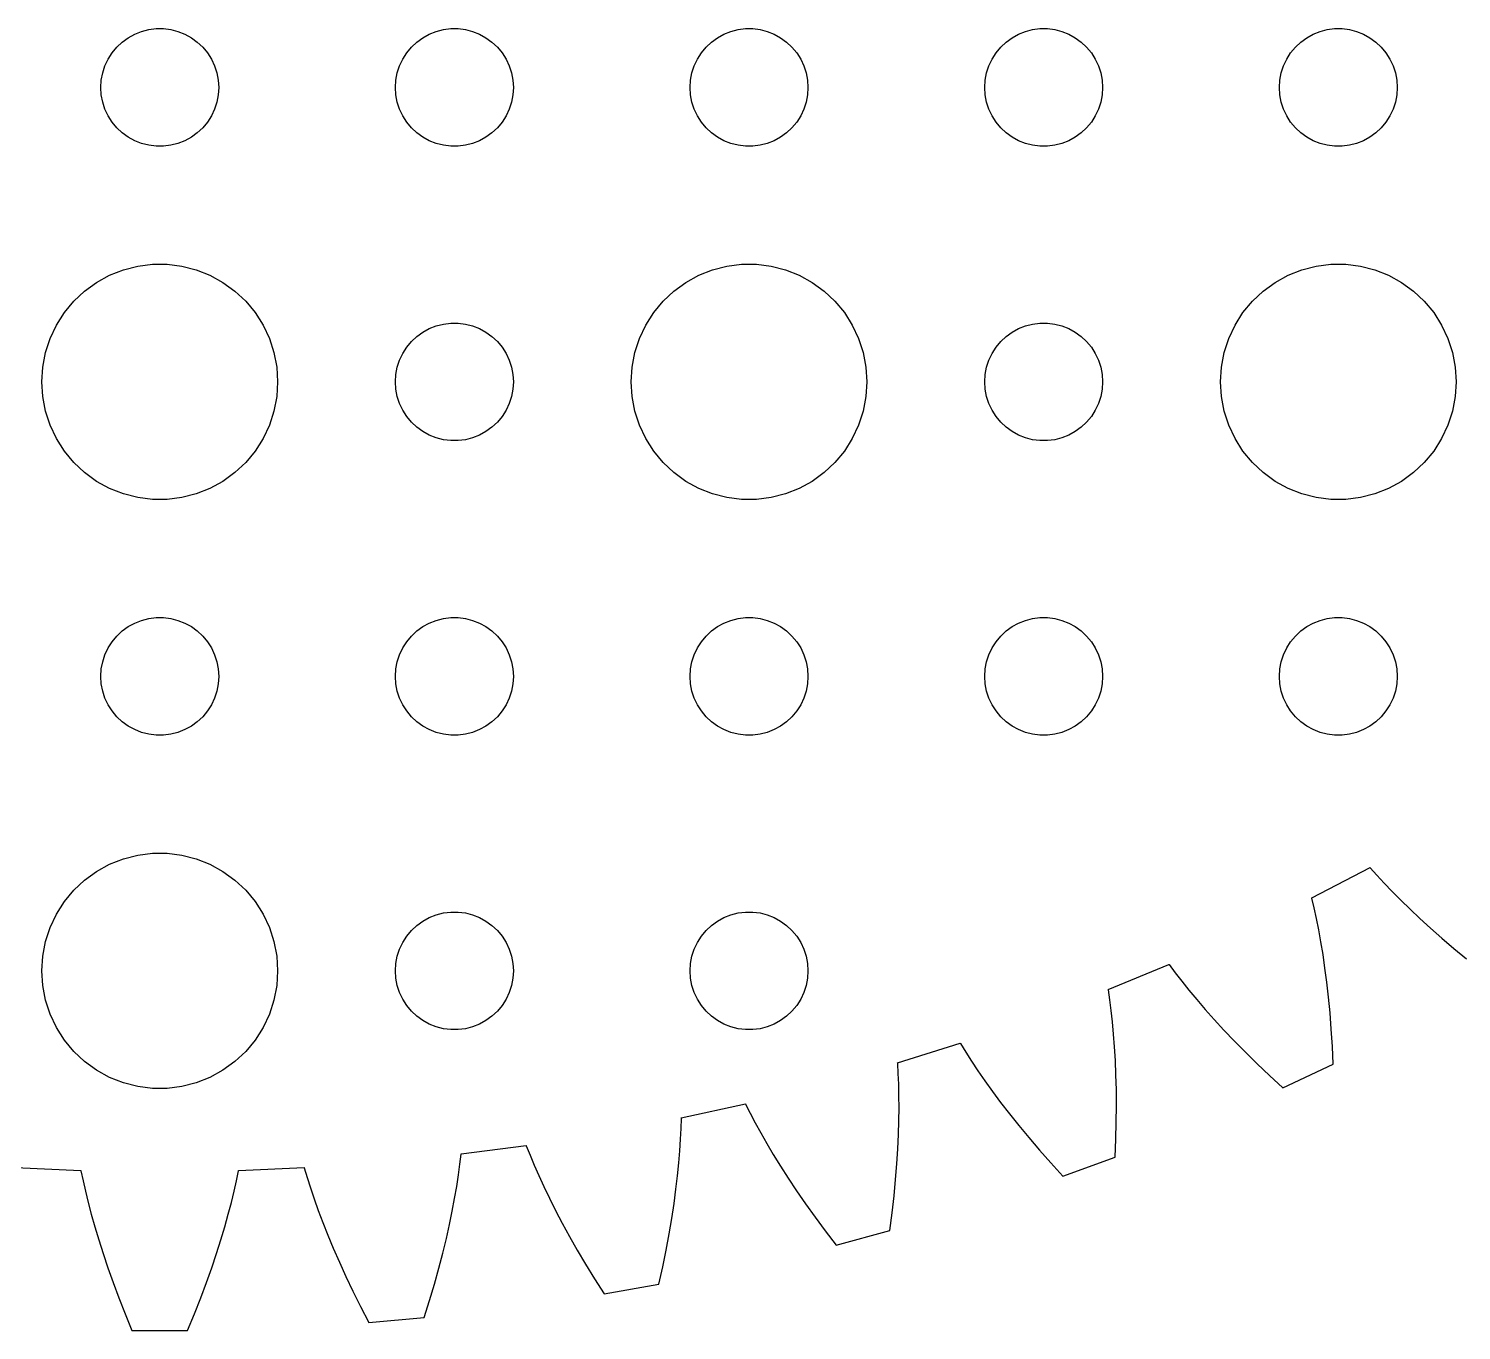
# Model space of a CAD drawing. Header units: metres. Extents: x -69 to 69, y 41 to 179.
# Drawn here: x -3.34 to 33.13, y 40.84 to 74 of the extents above; entities that cross this region are included whole.
import ezdxf

# ---------------------------------------------------------------- set-up
doc = ezdxf.new("R2010")
doc.units = ezdxf.units.M

msp = doc.modelspace()

# ---------------------------------------------------------------- linework, layer by layer
for p, q in [((-0.95613, 73.6558), (-0.80373, 73.7665)), ((-0.80373, 73.7665), (-0.63866, 73.8572)), ((-0.63866, 73.8572), (-0.46352, 73.9266)), ((-0.46352, 73.9266), (-0.28107, 73.9734)), ((-0.28107, 73.9734), (-0.09418, 73.997)), ((-0.09418, 73.997), (0.09418, 73.997)), ((0.09418, 73.997), (0.28107, 73.9734)), ((0.28107, 73.9734), (0.46352, 73.9266)), ((0.46352, 73.9266), (0.63866, 73.8572)), ((0.63866, 73.8572), (0.80373, 73.7665)), ((0.80373, 73.7665), (0.95613, 73.6558)), ((6.54385, 73.6558), (6.69626, 73.7665)), ((6.69626, 73.7665), (6.86133, 73.8572)), ((6.86133, 73.8572), (7.03647, 73.9266)), ((7.03647, 73.9266), (7.21892, 73.9734)), ((7.21892, 73.9734), (7.40581, 73.997)), ((7.40581, 73.997), (7.59418, 73.997)), ((7.59418, 73.997), (7.78107, 73.9734)), ((7.78107, 73.9734), (7.96352, 73.9266)), ((7.96352, 73.9266), (8.13866, 73.8572)), ((8.13866, 73.8572), (8.30373, 73.7665)), ((8.30373, 73.7665), (8.45613, 73.6558)), ((14.0439, 73.6558), (14.1963, 73.7665)), ((14.1963, 73.7665), (14.3613, 73.8572)), ((14.3613, 73.8572), (14.5365, 73.9266)), ((14.5365, 73.9266), (14.7189, 73.9734)), ((14.7189, 73.9734), (14.9058, 73.997)), ((14.9058, 73.997), (15.0942, 73.997)), ((15.0942, 73.997), (15.2811, 73.9734)), ((15.2811, 73.9734), (15.4635, 73.9266)), ((15.4635, 73.9266), (15.6387, 73.8572)), ((15.6387, 73.8572), (15.8037, 73.7665)), ((15.8037, 73.7665), (15.9561, 73.6558)), ((21.5439, 73.6558), (21.6963, 73.7665)), ((21.6963, 73.7665), (21.8613, 73.8572)), ((21.8613, 73.8572), (22.0365, 73.9266)), ((22.0365, 73.9266), (22.2189, 73.9734)), ((22.2189, 73.9734), (22.4058, 73.997)), ((22.4058, 73.997), (22.5942, 73.997)), ((22.5942, 73.997), (22.7811, 73.9734)), ((22.7811, 73.9734), (22.9635, 73.9266)), ((22.9635, 73.9266), (23.1387, 73.8572)), ((23.1387, 73.8572), (23.3037, 73.7665)), ((23.3037, 73.7665), (23.4561, 73.6558)), ((29.0439, 73.6558), (29.1963, 73.7665)), ((29.1963, 73.7665), (29.3613, 73.8572)), ((29.3613, 73.8572), (29.5365, 73.9266)), ((29.5365, 73.9266), (29.7189, 73.9734)), ((29.7189, 73.9734), (29.9058, 73.997)), ((29.9058, 73.997), (30.0942, 73.997)), ((30.0942, 73.997), (30.2811, 73.9734)), ((30.2811, 73.9734), (30.4635, 73.9266)), ((30.4635, 73.9266), (30.6387, 73.8572)), ((30.6387, 73.8572), (30.8037, 73.7665)), ((30.8037, 73.7665), (30.9561, 73.6558)), ((-1.31445, 73.2226), (-1.21352, 73.3817)), ((-1.21352, 73.3817), (-1.09344, 73.5268)), ((-1.09344, 73.5268), (-0.95613, 73.6558)), ((0.95613, 73.6558), (1.09344, 73.5268)), ((1.09344, 73.5268), (1.21352, 73.3817)), ((1.21352, 73.3817), (1.31445, 73.2226)), ((6.18553, 73.2226), (6.28647, 73.3817)), ((6.28647, 73.3817), (6.40654, 73.5268)), ((6.40654, 73.5268), (6.54385, 73.6558)), ((8.45613, 73.6558), (8.59344, 73.5268)), ((8.59344, 73.5268), (8.71352, 73.3817)), ((8.71352, 73.3817), (8.81445, 73.2226)), ((13.6855, 73.2226), (13.7865, 73.3817)), ((13.7865, 73.3817), (13.9065, 73.5268)), ((13.9065, 73.5268), (14.0439, 73.6558)), ((15.9561, 73.6558), (16.0934, 73.5268)), ((16.0934, 73.5268), (16.2135, 73.3817)), ((16.2135, 73.3817), (16.3145, 73.2226)), ((21.1855, 73.2226), (21.2865, 73.3817)), ((21.2865, 73.3817), (21.4065, 73.5268)), ((21.4065, 73.5268), (21.5439, 73.6558)), ((23.4561, 73.6558), (23.5934, 73.5268)), ((23.5934, 73.5268), (23.7135, 73.3817)), ((23.7135, 73.3817), (23.8145, 73.2226)), ((28.6855, 73.2226), (28.7865, 73.3817)), ((28.7865, 73.3817), (28.9065, 73.5268)), ((28.9065, 73.5268), (29.0439, 73.6558)), ((30.9561, 73.6558), (31.0934, 73.5268)), ((31.0934, 73.5268), (31.2135, 73.3817)), ((31.2135, 73.3817), (31.3145, 73.2226)), ((-1.45287, 72.873), (-1.39465, 73.0522)), ((-1.39465, 73.0522), (-1.31445, 73.2226)), ((1.31445, 73.2226), (1.39465, 73.0522)), ((1.39465, 73.0522), (1.45287, 72.873)), ((6.04712, 72.873), (6.10533, 73.0522)), ((6.10533, 73.0522), (6.18553, 73.2226)), ((8.81445, 73.2226), (8.89465, 73.0522)), ((8.89465, 73.0522), (8.95287, 72.873)), ((13.5471, 72.873), (13.6053, 73.0522)), ((13.6053, 73.0522), (13.6855, 73.2226)), ((16.3145, 73.2226), (16.3947, 73.0522)), ((16.3947, 73.0522), (16.4529, 72.873)), ((21.0471, 72.873), (21.1053, 73.0522)), ((21.1053, 73.0522), (21.1855, 73.2226)), ((23.8145, 73.2226), (23.8947, 73.0522)), ((23.8947, 73.0522), (23.9529, 72.873)), ((28.5471, 72.873), (28.6053, 73.0522)), ((28.6053, 73.0522), (28.6855, 73.2226)), ((31.3145, 73.2226), (31.3947, 73.0522)), ((31.3947, 73.0522), (31.4529, 72.873)), ((-1.5, 72.5), (-1.48816, 72.688)), ((-1.48816, 72.688), (-1.45287, 72.873)), ((1.45287, 72.873), (1.48816, 72.688)), ((1.48816, 72.688), (1.5, 72.5)), ((6, 72.5), (6.01183, 72.688)), ((6.01183, 72.688), (6.04712, 72.873)), ((8.95287, 72.873), (8.98816, 72.688)), ((8.98816, 72.688), (9, 72.5)), ((13.5, 72.5), (13.5118, 72.688)), ((13.5118, 72.688), (13.5471, 72.873)), ((16.4529, 72.873), (16.4882, 72.688)), ((16.4882, 72.688), (16.5, 72.5)), ((21, 72.5), (21.0118, 72.688)), ((21.0118, 72.688), (21.0471, 72.873)), ((23.9529, 72.873), (23.9882, 72.688)), ((23.9882, 72.688), (24, 72.5)), ((28.5, 72.5), (28.5118, 72.688)), ((28.5118, 72.688), (28.5471, 72.873)), ((31.4529, 72.873), (31.4882, 72.688)), ((31.4882, 72.688), (31.5, 72.5)), ((-1.48816, 72.312), (-1.5, 72.5)), ((-1.45287, 72.127), (-1.48816, 72.312)), ((1.48816, 72.312), (1.45287, 72.127)), ((1.5, 72.5), (1.48816, 72.312)), ((6.01183, 72.312), (6, 72.5)), ((6.04712, 72.127), (6.01183, 72.312)), ((8.98816, 72.312), (8.95287, 72.127)), ((9, 72.5), (8.98816, 72.312)), ((13.5118, 72.312), (13.5, 72.5)), ((13.5471, 72.127), (13.5118, 72.312)), ((16.4882, 72.312), (16.4529, 72.127)), ((16.5, 72.5), (16.4882, 72.312)), ((21.0118, 72.312), (21, 72.5)), ((21.0471, 72.127), (21.0118, 72.312)), ((23.9882, 72.312), (23.9529, 72.127)), ((24, 72.5), (23.9882, 72.312)), ((28.5118, 72.312), (28.5, 72.5)), ((28.5471, 72.127), (28.5118, 72.312)), ((31.4882, 72.312), (31.4529, 72.127)), ((31.5, 72.5), (31.4882, 72.312)), ((-1.39465, 71.9478), (-1.45287, 72.127)), ((-1.31445, 71.7774), (-1.39465, 71.9478)), ((1.39465, 71.9478), (1.31445, 71.7774)), ((1.45287, 72.127), (1.39465, 71.9478)), ((6.10533, 71.9478), (6.04712, 72.127)), ((6.18553, 71.7774), (6.10533, 71.9478)), ((8.89465, 71.9478), (8.81445, 71.7774)), ((8.95287, 72.127), (8.89465, 71.9478)), ((13.6053, 71.9478), (13.5471, 72.127)), ((13.6855, 71.7774), (13.6053, 71.9478)), ((16.3947, 71.9478), (16.3145, 71.7774)), ((16.4529, 72.127), (16.3947, 71.9478)), ((21.1053, 71.9478), (21.0471, 72.127)), ((21.1855, 71.7774), (21.1053, 71.9478)), ((23.8947, 71.9478), (23.8145, 71.7774)), ((23.9529, 72.127), (23.8947, 71.9478)), ((28.6053, 71.9478), (28.5471, 72.127)), ((28.6855, 71.7774), (28.6053, 71.9478)), ((31.3947, 71.9478), (31.3145, 71.7774)), ((31.4529, 72.127), (31.3947, 71.9478)), ((-1.21352, 71.6183), (-1.31445, 71.7774)), ((-1.09344, 71.4732), (-1.21352, 71.6183)), ((1.21352, 71.6183), (1.09344, 71.4732)), ((1.31445, 71.7774), (1.21352, 71.6183)), ((6.28647, 71.6183), (6.18553, 71.7774)), ((6.40654, 71.4732), (6.28647, 71.6183)), ((8.71352, 71.6183), (8.59344, 71.4732)), ((8.81445, 71.7774), (8.71352, 71.6183)), ((13.7865, 71.6183), (13.6855, 71.7774)), ((13.9065, 71.4732), (13.7865, 71.6183)), ((16.2135, 71.6183), (16.0934, 71.4732)), ((16.3145, 71.7774), (16.2135, 71.6183)), ((21.2865, 71.6183), (21.1855, 71.7774)), ((21.4065, 71.4732), (21.2865, 71.6183)), ((23.7135, 71.6183), (23.5934, 71.4732)), ((23.8145, 71.7774), (23.7135, 71.6183)), ((28.7865, 71.6183), (28.6855, 71.7774)), ((28.9065, 71.4732), (28.7865, 71.6183)), ((31.2135, 71.6183), (31.0934, 71.4732)), ((31.3145, 71.7774), (31.2135, 71.6183)), ((-0.95613, 71.3442), (-1.09344, 71.4732)), ((-0.80373, 71.2335), (-0.95613, 71.3442)), ((-0.63866, 71.1428), (-0.80373, 71.2335)), ((-0.46352, 71.0734), (-0.63866, 71.1428)), ((0.63866, 71.1428), (0.46352, 71.0734)), ((0.80373, 71.2335), (0.63866, 71.1428)), ((0.95613, 71.3442), (0.80373, 71.2335)), ((1.09344, 71.4732), (0.95613, 71.3442)), ((6.54385, 71.3442), (6.40654, 71.4732)), ((6.69626, 71.2335), (6.54385, 71.3442)), ((6.86133, 71.1428), (6.69626, 71.2335)), ((7.03647, 71.0734), (6.86133, 71.1428)), ((8.13866, 71.1428), (7.96352, 71.0734)), ((8.30373, 71.2335), (8.13866, 71.1428)), ((8.45613, 71.3442), (8.30373, 71.2335)), ((8.59344, 71.4732), (8.45613, 71.3442)), ((14.0439, 71.3442), (13.9065, 71.4732)), ((14.1963, 71.2335), (14.0439, 71.3442)), ((14.3613, 71.1428), (14.1963, 71.2335)), ((14.5365, 71.0734), (14.3613, 71.1428)), ((15.6387, 71.1428), (15.4635, 71.0734)), ((15.8037, 71.2335), (15.6387, 71.1428)), ((15.9561, 71.3442), (15.8037, 71.2335)), ((16.0934, 71.4732), (15.9561, 71.3442)), ((21.5439, 71.3442), (21.4065, 71.4732)), ((21.6963, 71.2335), (21.5439, 71.3442)), ((21.8613, 71.1428), (21.6963, 71.2335)), ((22.0365, 71.0734), (21.8613, 71.1428)), ((23.1387, 71.1428), (22.9635, 71.0734)), ((23.3037, 71.2335), (23.1387, 71.1428)), ((23.4561, 71.3442), (23.3037, 71.2335)), ((23.5934, 71.4732), (23.4561, 71.3442)), ((29.0439, 71.3442), (28.9065, 71.4732)), ((29.1963, 71.2335), (29.0439, 71.3442)), ((29.3613, 71.1428), (29.1963, 71.2335)), ((29.5365, 71.0734), (29.3613, 71.1428)), ((30.6387, 71.1428), (30.4635, 71.0734)), ((30.8037, 71.2335), (30.6387, 71.1428)), ((30.9561, 71.3442), (30.8037, 71.2335)), ((31.0934, 71.4732), (30.9561, 71.3442)), ((-0.28107, 71.0266), (-0.46352, 71.0734)), ((-0.09418, 71.003), (-0.28107, 71.0266)), ((0.09418, 71.003), (-0.09418, 71.003)), ((0.28107, 71.0266), (0.09418, 71.003)), ((0.46352, 71.0734), (0.28107, 71.0266)), ((7.21892, 71.0266), (7.03647, 71.0734)), ((7.40581, 71.003), (7.21892, 71.0266)), ((7.59418, 71.003), (7.40581, 71.003)), ((7.78107, 71.0266), (7.59418, 71.003)), ((7.96352, 71.0734), (7.78107, 71.0266)), ((14.7189, 71.0266), (14.5365, 71.0734)), ((14.9058, 71.003), (14.7189, 71.0266)), ((15.0942, 71.003), (14.9058, 71.003)), ((15.2811, 71.0266), (15.0942, 71.003)), ((15.4635, 71.0734), (15.2811, 71.0266)), ((22.2189, 71.0266), (22.0365, 71.0734)), ((22.4058, 71.003), (22.2189, 71.0266)), ((22.5942, 71.003), (22.4058, 71.003)), ((22.7811, 71.0266), (22.5942, 71.003)), ((22.9635, 71.0734), (22.7811, 71.0266)), ((29.7189, 71.0266), (29.5365, 71.0734)), ((29.9058, 71.003), (29.7189, 71.0266)), ((30.0942, 71.003), (29.9058, 71.003)), ((30.2811, 71.0266), (30.0942, 71.003)), ((30.4635, 71.0734), (30.2811, 71.0266)), ((-1.27733, 67.7145), (-0.92705, 67.8532)), ((-0.92705, 67.8532), (-0.56213, 67.9469)), ((-0.56213, 67.9469), (-0.18837, 67.9941)), ((-0.18837, 67.9941), (0.18837, 67.9941)), ((0.18837, 67.9941), (0.56213, 67.9469)), ((0.56213, 67.9469), (0.92705, 67.8532)), ((0.92705, 67.8532), (1.27733, 67.7145)), ((13.7227, 67.7145), (14.0729, 67.8532)), ((14.0729, 67.8532), (14.4379, 67.9469)), ((14.4379, 67.9469), (14.8116, 67.9941)), ((14.8116, 67.9941), (15.1884, 67.9941)), ((15.1884, 67.9941), (15.5621, 67.9469)), ((15.5621, 67.9469), (15.927, 67.8532)), ((15.927, 67.8532), (16.2773, 67.7145)), ((28.7227, 67.7145), (29.0729, 67.8532)), ((29.0729, 67.8532), (29.4379, 67.9469)), ((29.4379, 67.9469), (29.8116, 67.9941)), ((29.8116, 67.9941), (30.1884, 67.9941)), ((30.1884, 67.9941), (30.5621, 67.9469)), ((30.5621, 67.9469), (30.927, 67.8532)), ((30.927, 67.8532), (31.2773, 67.7145)), ((-1.91226, 67.3115), (-1.60747, 67.533)), ((-1.60747, 67.533), (-1.27733, 67.7145)), ((1.27733, 67.7145), (1.60747, 67.533)), ((1.60747, 67.533), (1.91226, 67.3115)), ((13.0877, 67.3115), (13.3925, 67.533)), ((13.3925, 67.533), (13.7227, 67.7145)), ((16.2773, 67.7145), (16.6075, 67.533)), ((16.6075, 67.533), (16.9123, 67.3115)), ((28.0877, 67.3115), (28.3925, 67.533)), ((28.3925, 67.533), (28.7227, 67.7145)), ((31.2773, 67.7145), (31.6075, 67.533)), ((31.6075, 67.533), (31.9123, 67.3115)), ((-2.1869, 67.0536), (-1.91226, 67.3115)), ((1.91226, 67.3115), (2.1869, 67.0536)), ((12.8131, 67.0536), (13.0877, 67.3115)), ((16.9123, 67.3115), (17.1869, 67.0536)), ((27.8131, 67.0536), (28.0877, 67.3115)), ((31.9123, 67.3115), (32.1869, 67.0536)), ((-2.62891, 66.4453), (-2.42705, 66.7634)), ((-2.42705, 66.7634), (-2.1869, 67.0536)), ((2.1869, 67.0536), (2.42705, 66.7634)), ((2.42705, 66.7634), (2.62891, 66.4453)), ((12.3711, 66.4453), (12.5729, 66.7634)), ((12.5729, 66.7634), (12.8131, 67.0536)), ((17.1869, 67.0536), (17.427, 66.7634)), ((17.427, 66.7634), (17.6289, 66.4453)), ((27.3711, 66.4453), (27.5729, 66.7634)), ((27.5729, 66.7634), (27.8131, 67.0536)), ((32.1869, 67.0536), (32.427, 66.7634)), ((32.427, 66.7634), (32.6289, 66.4453)), ((-2.78932, 66.1044), (-2.62891, 66.4453)), ((2.62891, 66.4453), (2.78932, 66.1044)), ((6.86133, 66.3572), (7.03647, 66.4266)), ((7.03647, 66.4266), (7.21892, 66.4734)), ((7.21892, 66.4734), (7.40581, 66.497)), ((7.40581, 66.497), (7.59418, 66.497)), ((7.59418, 66.497), (7.78107, 66.4734)), ((7.78107, 66.4734), (7.96352, 66.4266)), ((7.96352, 66.4266), (8.13866, 66.3572)), ((12.2107, 66.1044), (12.3711, 66.4453)), ((17.6289, 66.4453), (17.7893, 66.1044)), ((21.8613, 66.3572), (22.0365, 66.4266)), ((22.0365, 66.4266), (22.2189, 66.4734)), ((22.2189, 66.4734), (22.4058, 66.497)), ((22.4058, 66.497), (22.5942, 66.497)), ((22.5942, 66.497), (22.7811, 66.4734)), ((22.7811, 66.4734), (22.9635, 66.4266)), ((22.9635, 66.4266), (23.1387, 66.3572)), ((27.2107, 66.1044), (27.3711, 66.4453)), ((32.6289, 66.4453), (32.7893, 66.1044)), ((-2.90575, 65.7461), (-2.78932, 66.1044)), ((2.78932, 66.1044), (2.90575, 65.7461)), ((6.28647, 65.8817), (6.40654, 66.0268)), ((6.40654, 66.0268), (6.54385, 66.1558)), ((6.54385, 66.1558), (6.69626, 66.2665)), ((6.69626, 66.2665), (6.86133, 66.3572)), ((8.13866, 66.3572), (8.30373, 66.2665)), ((8.30373, 66.2665), (8.45613, 66.1558)), ((8.45613, 66.1558), (8.59344, 66.0268)), ((8.59344, 66.0268), (8.71352, 65.8817)), ((12.0942, 65.7461), (12.2107, 66.1044)), ((17.7893, 66.1044), (17.9057, 65.7461)), ((21.2865, 65.8817), (21.4065, 66.0268)), ((21.4065, 66.0268), (21.5439, 66.1558)), ((21.5439, 66.1558), (21.6963, 66.2665)), ((21.6963, 66.2665), (21.8613, 66.3572)), ((23.1387, 66.3572), (23.3037, 66.2665)), ((23.3037, 66.2665), (23.4561, 66.1558)), ((23.4561, 66.1558), (23.5934, 66.0268)), ((23.5934, 66.0268), (23.7135, 65.8817)), ((27.0942, 65.7461), (27.2107, 66.1044)), ((32.7893, 66.1044), (32.9057, 65.7461)), ((-2.97633, 65.376), (-2.90575, 65.7461)), ((2.90575, 65.7461), (2.97633, 65.376)), ((6.10533, 65.5522), (6.18553, 65.7226)), ((6.18553, 65.7226), (6.28647, 65.8817)), ((8.71352, 65.8817), (8.81445, 65.7226)), ((8.81445, 65.7226), (8.89465, 65.5522)), ((12.0237, 65.376), (12.0942, 65.7461)), ((17.9057, 65.7461), (17.9763, 65.376)), ((21.1053, 65.5522), (21.1855, 65.7226)), ((21.1855, 65.7226), (21.2865, 65.8817)), ((23.7135, 65.8817), (23.8145, 65.7226)), ((23.8145, 65.7226), (23.8947, 65.5522)), ((27.0237, 65.376), (27.0942, 65.7461)), ((32.9057, 65.7461), (32.9763, 65.376)), ((-3, 65), (-2.97633, 65.376)), ((2.97633, 65.376), (3, 65)), ((6.01183, 65.188), (6.04712, 65.373)), ((6.04712, 65.373), (6.10533, 65.5522)), ((8.89465, 65.5522), (8.95287, 65.373)), ((8.95287, 65.373), (8.98816, 65.188)), ((12, 65), (12.0237, 65.376)), ((17.9763, 65.376), (18, 65)), ((21.0118, 65.188), (21.0471, 65.373)), ((21.0471, 65.373), (21.1053, 65.5522)), ((23.8947, 65.5522), (23.9529, 65.373)), ((23.9529, 65.373), (23.9882, 65.188)), ((27, 65), (27.0237, 65.376)), ((32.9763, 65.376), (33, 65)), ((-2.97633, 64.624), (-3, 65)), ((3, 65), (2.97633, 64.624)), ((6, 65), (6.01183, 65.188)), ((6.01183, 64.812), (6, 65)), ((8.98816, 65.188), (9, 65)), ((9, 65), (8.98816, 64.812)), ((12.0237, 64.624), (12, 65)), ((18, 65), (17.9763, 64.624)), ((21, 65), (21.0118, 65.188)), ((21.0118, 64.812), (21, 65)), ((23.9882, 65.188), (24, 65)), ((24, 65), (23.9882, 64.812)), ((27.0237, 64.624), (27, 65)), ((33, 65), (32.9763, 64.624)), ((-2.90575, 64.2539), (-2.97633, 64.624)), ((2.97633, 64.624), (2.90575, 64.2539)), ((6.04712, 64.627), (6.01183, 64.812)), ((6.10533, 64.4478), (6.04712, 64.627)), ((8.95287, 64.627), (8.89465, 64.4478)), ((8.98816, 64.812), (8.95287, 64.627)), ((12.0942, 64.2539), (12.0237, 64.624)), ((17.9763, 64.624), (17.9057, 64.2539)), ((21.0471, 64.627), (21.0118, 64.812)), ((21.1053, 64.4478), (21.0471, 64.627)), ((23.9529, 64.627), (23.8947, 64.4478)), ((23.9882, 64.812), (23.9529, 64.627)), ((27.0942, 64.2539), (27.0237, 64.624)), ((32.9763, 64.624), (32.9057, 64.2539)), ((-2.78932, 63.8956), (-2.90575, 64.2539)), ((2.90575, 64.2539), (2.78932, 63.8956)), ((6.18553, 64.2774), (6.10533, 64.4478)), ((6.28647, 64.1183), (6.18553, 64.2774)), ((8.81445, 64.2774), (8.71352, 64.1183)), ((8.89465, 64.4478), (8.81445, 64.2774)), ((12.2107, 63.8956), (12.0942, 64.2539)), ((17.9057, 64.2539), (17.7893, 63.8956)), ((21.1855, 64.2774), (21.1053, 64.4478)), ((21.2865, 64.1183), (21.1855, 64.2774)), ((23.8145, 64.2774), (23.7135, 64.1183)), ((23.8947, 64.4478), (23.8145, 64.2774)), ((27.2107, 63.8956), (27.0942, 64.2539)), ((32.9057, 64.2539), (32.7893, 63.8956)), ((-2.62891, 63.5547), (-2.78932, 63.8956)), ((2.78932, 63.8956), (2.62891, 63.5547)), ((6.40654, 63.9732), (6.28647, 64.1183)), ((6.54385, 63.8442), (6.40654, 63.9732)), ((6.69626, 63.7335), (6.54385, 63.8442)), ((8.45613, 63.8442), (8.30373, 63.7335)), ((8.59344, 63.9732), (8.45613, 63.8442)), ((8.71352, 64.1183), (8.59344, 63.9732)), ((12.3711, 63.5547), (12.2107, 63.8956)), ((17.7893, 63.8956), (17.6289, 63.5547)), ((21.4065, 63.9732), (21.2865, 64.1183)), ((21.5439, 63.8442), (21.4065, 63.9732)), ((21.6963, 63.7335), (21.5439, 63.8442)), ((23.4561, 63.8442), (23.3037, 63.7335)), ((23.5934, 63.9732), (23.4561, 63.8442)), ((23.7135, 64.1183), (23.5934, 63.9732)), ((27.3711, 63.5547), (27.2107, 63.8956)), ((32.7893, 63.8956), (32.6289, 63.5547)), ((-2.42705, 63.2366), (-2.62891, 63.5547)), ((2.62891, 63.5547), (2.42705, 63.2366)), ((6.86133, 63.6428), (6.69626, 63.7335)), ((7.03647, 63.5734), (6.86133, 63.6428)), ((7.21892, 63.5266), (7.03647, 63.5734)), ((7.40581, 63.503), (7.21892, 63.5266)), ((7.59418, 63.503), (7.40581, 63.503)), ((7.78107, 63.5266), (7.59418, 63.503)), ((7.96352, 63.5734), (7.78107, 63.5266)), ((8.13866, 63.6428), (7.96352, 63.5734)), ((8.30373, 63.7335), (8.13866, 63.6428)), ((12.5729, 63.2366), (12.3711, 63.5547)), ((17.6289, 63.5547), (17.427, 63.2366)), ((21.8613, 63.6428), (21.6963, 63.7335)), ((22.0365, 63.5734), (21.8613, 63.6428)), ((22.2189, 63.5266), (22.0365, 63.5734)), ((22.4058, 63.503), (22.2189, 63.5266)), ((22.5942, 63.503), (22.4058, 63.503)), ((22.7811, 63.5266), (22.5942, 63.503)), ((22.9635, 63.5734), (22.7811, 63.5266)), ((23.1387, 63.6428), (22.9635, 63.5734)), ((23.3037, 63.7335), (23.1387, 63.6428)), ((27.5729, 63.2366), (27.3711, 63.5547)), ((32.6289, 63.5547), (32.427, 63.2366)), ((-2.1869, 62.9464), (-2.42705, 63.2366)), ((2.42705, 63.2366), (2.1869, 62.9464)), ((12.8131, 62.9464), (12.5729, 63.2366)), ((17.427, 63.2366), (17.1869, 62.9464)), ((27.8131, 62.9464), (27.5729, 63.2366)), ((32.427, 63.2366), (32.1869, 62.9464)), ((-1.91226, 62.6885), (-2.1869, 62.9464)), ((2.1869, 62.9464), (1.91226, 62.6885)), ((13.0877, 62.6885), (12.8131, 62.9464)), ((17.1869, 62.9464), (16.9123, 62.6885)), ((28.0877, 62.6885), (27.8131, 62.9464)), ((32.1869, 62.9464), (31.9123, 62.6885)), ((-1.60747, 62.467), (-1.91226, 62.6885)), ((-1.27733, 62.2855), (-1.60747, 62.467)), ((1.60747, 62.467), (1.27733, 62.2855)), ((1.91226, 62.6885), (1.60747, 62.467)), ((13.3925, 62.467), (13.0877, 62.6885)), ((13.7227, 62.2855), (13.3925, 62.467)), ((16.6075, 62.467), (16.2773, 62.2855)), ((16.9123, 62.6885), (16.6075, 62.467)), ((28.3925, 62.467), (28.0877, 62.6885)), ((28.7227, 62.2855), (28.3925, 62.467)), ((31.6075, 62.467), (31.2773, 62.2855)), ((31.9123, 62.6885), (31.6075, 62.467)), ((-0.92705, 62.1468), (-1.27733, 62.2855)), ((-0.56213, 62.0531), (-0.92705, 62.1468)), ((-0.18837, 62.0059), (-0.56213, 62.0531)), ((0.18837, 62.0059), (-0.18837, 62.0059)), ((0.56213, 62.0531), (0.18837, 62.0059)), ((0.92705, 62.1468), (0.56213, 62.0531)), ((1.27733, 62.2855), (0.92705, 62.1468)), ((14.0729, 62.1468), (13.7227, 62.2855)), ((14.4379, 62.0531), (14.0729, 62.1468)), ((14.8116, 62.0059), (14.4379, 62.0531)), ((15.1884, 62.0059), (14.8116, 62.0059)), ((15.5621, 62.0531), (15.1884, 62.0059)), ((15.927, 62.1468), (15.5621, 62.0531)), ((16.2773, 62.2855), (15.927, 62.1468)), ((29.0729, 62.1468), (28.7227, 62.2855)), ((29.4379, 62.0531), (29.0729, 62.1468)), ((29.8116, 62.0059), (29.4379, 62.0531)), ((30.1884, 62.0059), (29.8116, 62.0059)), ((30.5621, 62.0531), (30.1884, 62.0059)), ((30.927, 62.1468), (30.5621, 62.0531)), ((31.2773, 62.2855), (30.927, 62.1468)), ((-0.95613, 58.6558), (-0.80373, 58.7665)), ((-0.80373, 58.7665), (-0.63866, 58.8572)), ((-0.63866, 58.8572), (-0.46352, 58.9266)), ((-0.46352, 58.9266), (-0.28107, 58.9734)), ((-0.28107, 58.9734), (-0.09418, 58.997)), ((-0.09418, 58.997), (0.09418, 58.997)), ((0.09418, 58.997), (0.28107, 58.9734)), ((0.28107, 58.9734), (0.46352, 58.9266)), ((0.46352, 58.9266), (0.63866, 58.8572)), ((0.63866, 58.8572), (0.80373, 58.7665)), ((0.80373, 58.7665), (0.95613, 58.6558)), ((6.54385, 58.6558), (6.69626, 58.7665)), ((6.69626, 58.7665), (6.86133, 58.8572)), ((6.86133, 58.8572), (7.03647, 58.9266)), ((7.03647, 58.9266), (7.21892, 58.9734)), ((7.21892, 58.9734), (7.40581, 58.997)), ((7.40581, 58.997), (7.59418, 58.997)), ((7.59418, 58.997), (7.78107, 58.9734)), ((7.78107, 58.9734), (7.96352, 58.9266)), ((7.96352, 58.9266), (8.13866, 58.8572)), ((8.13866, 58.8572), (8.30373, 58.7665)), ((8.30373, 58.7665), (8.45613, 58.6558)), ((14.0439, 58.6558), (14.1963, 58.7665)), ((14.1963, 58.7665), (14.3613, 58.8572)), ((14.3613, 58.8572), (14.5365, 58.9266)), ((14.5365, 58.9266), (14.7189, 58.9734)), ((14.7189, 58.9734), (14.9058, 58.997)), ((14.9058, 58.997), (15.0942, 58.997)), ((15.0942, 58.997), (15.2811, 58.9734)), ((15.2811, 58.9734), (15.4635, 58.9266)), ((15.4635, 58.9266), (15.6387, 58.8572)), ((15.6387, 58.8572), (15.8037, 58.7665)), ((15.8037, 58.7665), (15.9561, 58.6558)), ((21.5439, 58.6558), (21.6963, 58.7665)), ((21.6963, 58.7665), (21.8613, 58.8572)), ((21.8613, 58.8572), (22.0365, 58.9266)), ((22.0365, 58.9266), (22.2189, 58.9734)), ((22.2189, 58.9734), (22.4058, 58.997)), ((22.4058, 58.997), (22.5942, 58.997)), ((22.5942, 58.997), (22.7811, 58.9734)), ((22.7811, 58.9734), (22.9635, 58.9266)), ((22.9635, 58.9266), (23.1387, 58.8572)), ((23.1387, 58.8572), (23.3037, 58.7665)), ((23.3037, 58.7665), (23.4561, 58.6558)), ((29.0439, 58.6558), (29.1963, 58.7665)), ((29.1963, 58.7665), (29.3613, 58.8572)), ((29.3613, 58.8572), (29.5365, 58.9266)), ((29.5365, 58.9266), (29.7189, 58.9734)), ((29.7189, 58.9734), (29.9058, 58.997)), ((29.9058, 58.997), (30.0942, 58.997)), ((30.0942, 58.997), (30.2811, 58.9734)), ((30.2811, 58.9734), (30.4635, 58.9266)), ((30.4635, 58.9266), (30.6387, 58.8572)), ((30.6387, 58.8572), (30.8037, 58.7665)), ((30.8037, 58.7665), (30.9561, 58.6558)), ((-1.31445, 58.2226), (-1.21352, 58.3817)), ((-1.21352, 58.3817), (-1.09344, 58.5268)), ((-1.09344, 58.5268), (-0.95613, 58.6558)), ((0.95613, 58.6558), (1.09344, 58.5268)), ((1.09344, 58.5268), (1.21352, 58.3817)), ((1.21352, 58.3817), (1.31445, 58.2226)), ((6.18553, 58.2226), (6.28647, 58.3817)), ((6.28647, 58.3817), (6.40654, 58.5268)), ((6.40654, 58.5268), (6.54385, 58.6558)), ((8.45613, 58.6558), (8.59344, 58.5268)), ((8.59344, 58.5268), (8.71352, 58.3817)), ((8.71352, 58.3817), (8.81445, 58.2226)), ((13.6855, 58.2226), (13.7865, 58.3817)), ((13.7865, 58.3817), (13.9065, 58.5268)), ((13.9065, 58.5268), (14.0439, 58.6558)), ((15.9561, 58.6558), (16.0934, 58.5268)), ((16.0934, 58.5268), (16.2135, 58.3817)), ((16.2135, 58.3817), (16.3145, 58.2226)), ((21.1855, 58.2226), (21.2865, 58.3817)), ((21.2865, 58.3817), (21.4065, 58.5268)), ((21.4065, 58.5268), (21.5439, 58.6558)), ((23.4561, 58.6558), (23.5934, 58.5268)), ((23.5934, 58.5268), (23.7135, 58.3817)), ((23.7135, 58.3817), (23.8145, 58.2226)), ((28.6855, 58.2226), (28.7865, 58.3817)), ((28.7865, 58.3817), (28.9065, 58.5268)), ((28.9065, 58.5268), (29.0439, 58.6558)), ((30.9561, 58.6558), (31.0934, 58.5268)), ((31.0934, 58.5268), (31.2135, 58.3817)), ((31.2135, 58.3817), (31.3145, 58.2226)), ((-1.45287, 57.873), (-1.39465, 58.0522)), ((-1.39465, 58.0522), (-1.31445, 58.2226)), ((1.31445, 58.2226), (1.39465, 58.0522)), ((1.39465, 58.0522), (1.45287, 57.873)), ((6.04712, 57.873), (6.10533, 58.0522)), ((6.10533, 58.0522), (6.18553, 58.2226)), ((8.81445, 58.2226), (8.89465, 58.0522)), ((8.89465, 58.0522), (8.95287, 57.873)), ((13.5471, 57.873), (13.6053, 58.0522)), ((13.6053, 58.0522), (13.6855, 58.2226)), ((16.3145, 58.2226), (16.3947, 58.0522)), ((16.3947, 58.0522), (16.4529, 57.873)), ((21.0471, 57.873), (21.1053, 58.0522)), ((21.1053, 58.0522), (21.1855, 58.2226)), ((23.8145, 58.2226), (23.8947, 58.0522)), ((23.8947, 58.0522), (23.9529, 57.873)), ((28.5471, 57.873), (28.6053, 58.0522)), ((28.6053, 58.0522), (28.6855, 58.2226)), ((31.3145, 58.2226), (31.3947, 58.0522)), ((31.3947, 58.0522), (31.4529, 57.873)), ((-1.5, 57.5), (-1.48816, 57.688)), ((-1.48816, 57.688), (-1.45287, 57.873)), ((1.45287, 57.873), (1.48816, 57.688)), ((1.48816, 57.688), (1.5, 57.5)), ((6, 57.5), (6.01183, 57.688)), ((6.01183, 57.688), (6.04712, 57.873)), ((8.95287, 57.873), (8.98816, 57.688)), ((8.98816, 57.688), (9, 57.5)), ((13.5, 57.5), (13.5118, 57.688)), ((13.5118, 57.688), (13.5471, 57.873)), ((16.4529, 57.873), (16.4882, 57.688)), ((16.4882, 57.688), (16.5, 57.5)), ((21, 57.5), (21.0118, 57.688)), ((21.0118, 57.688), (21.0471, 57.873)), ((23.9529, 57.873), (23.9882, 57.688)), ((23.9882, 57.688), (24, 57.5)), ((28.5, 57.5), (28.5118, 57.688)), ((28.5118, 57.688), (28.5471, 57.873)), ((31.4529, 57.873), (31.4882, 57.688)), ((31.4882, 57.688), (31.5, 57.5)), ((-1.48816, 57.312), (-1.5, 57.5)), ((-1.45287, 57.127), (-1.48816, 57.312)), ((1.48816, 57.312), (1.45287, 57.127)), ((1.5, 57.5), (1.48816, 57.312)), ((6.01183, 57.312), (6, 57.5)), ((6.04712, 57.127), (6.01183, 57.312)), ((8.98816, 57.312), (8.95287, 57.127)), ((9, 57.5), (8.98816, 57.312)), ((13.5118, 57.312), (13.5, 57.5)), ((13.5471, 57.127), (13.5118, 57.312)), ((16.4882, 57.312), (16.4529, 57.127)), ((16.5, 57.5), (16.4882, 57.312)), ((21.0118, 57.312), (21, 57.5)), ((21.0471, 57.127), (21.0118, 57.312)), ((23.9882, 57.312), (23.9529, 57.127)), ((24, 57.5), (23.9882, 57.312)), ((28.5118, 57.312), (28.5, 57.5)), ((28.5471, 57.127), (28.5118, 57.312)), ((31.4882, 57.312), (31.4529, 57.127)), ((31.5, 57.5), (31.4882, 57.312)), ((-1.39465, 56.9478), (-1.45287, 57.127)), ((-1.31445, 56.7774), (-1.39465, 56.9478)), ((1.39465, 56.9478), (1.31445, 56.7774)), ((1.45287, 57.127), (1.39465, 56.9478)), ((6.10533, 56.9478), (6.04712, 57.127)), ((6.18553, 56.7774), (6.10533, 56.9478)), ((8.89465, 56.9478), (8.81445, 56.7774)), ((8.95287, 57.127), (8.89465, 56.9478)), ((13.6053, 56.9478), (13.5471, 57.127)), ((13.6855, 56.7774), (13.6053, 56.9478)), ((16.3947, 56.9478), (16.3145, 56.7774)), ((16.4529, 57.127), (16.3947, 56.9478)), ((21.1053, 56.9478), (21.0471, 57.127)), ((21.1855, 56.7774), (21.1053, 56.9478)), ((23.8947, 56.9478), (23.8145, 56.7774)), ((23.9529, 57.127), (23.8947, 56.9478)), ((28.6053, 56.9478), (28.5471, 57.127)), ((28.6855, 56.7774), (28.6053, 56.9478)), ((31.3947, 56.9478), (31.3145, 56.7774)), ((31.4529, 57.127), (31.3947, 56.9478)), ((-1.21352, 56.6183), (-1.31445, 56.7774)), ((-1.09344, 56.4732), (-1.21352, 56.6183)), ((1.21352, 56.6183), (1.09344, 56.4732)), ((1.31445, 56.7774), (1.21352, 56.6183)), ((6.28647, 56.6183), (6.18553, 56.7774)), ((6.40654, 56.4732), (6.28647, 56.6183)), ((8.71352, 56.6183), (8.59344, 56.4732)), ((8.81445, 56.7774), (8.71352, 56.6183)), ((13.7865, 56.6183), (13.6855, 56.7774)), ((13.9065, 56.4732), (13.7865, 56.6183)), ((16.2135, 56.6183), (16.0934, 56.4732)), ((16.3145, 56.7774), (16.2135, 56.6183)), ((21.2865, 56.6183), (21.1855, 56.7774)), ((21.4065, 56.4732), (21.2865, 56.6183)), ((23.7135, 56.6183), (23.5934, 56.4732)), ((23.8145, 56.7774), (23.7135, 56.6183)), ((28.7865, 56.6183), (28.6855, 56.7774)), ((28.9065, 56.4732), (28.7865, 56.6183)), ((31.2135, 56.6183), (31.0934, 56.4732)), ((31.3145, 56.7774), (31.2135, 56.6183)), ((-0.95613, 56.3442), (-1.09344, 56.4732)), ((-0.80373, 56.2335), (-0.95613, 56.3442)), ((-0.63866, 56.1428), (-0.80373, 56.2335)), ((0.80373, 56.2335), (0.63866, 56.1428)), ((0.95613, 56.3442), (0.80373, 56.2335)), ((1.09344, 56.4732), (0.95613, 56.3442)), ((6.54385, 56.3442), (6.40654, 56.4732)), ((6.69626, 56.2335), (6.54385, 56.3442)), ((6.86133, 56.1428), (6.69626, 56.2335)), ((8.30373, 56.2335), (8.13866, 56.1428)), ((8.45613, 56.3442), (8.30373, 56.2335)), ((8.59344, 56.4732), (8.45613, 56.3442)), ((14.0439, 56.3442), (13.9065, 56.4732)), ((14.1963, 56.2335), (14.0439, 56.3442)), ((14.3613, 56.1428), (14.1963, 56.2335)), ((15.8037, 56.2335), (15.6387, 56.1428)), ((15.9561, 56.3442), (15.8037, 56.2335)), ((16.0934, 56.4732), (15.9561, 56.3442)), ((21.5439, 56.3442), (21.4065, 56.4732)), ((21.6963, 56.2335), (21.5439, 56.3442)), ((21.8613, 56.1428), (21.6963, 56.2335)), ((23.3037, 56.2335), (23.1387, 56.1428)), ((23.4561, 56.3442), (23.3037, 56.2335)), ((23.5934, 56.4732), (23.4561, 56.3442)), ((29.0439, 56.3442), (28.9065, 56.4732)), ((29.1963, 56.2335), (29.0439, 56.3442)), ((29.3613, 56.1428), (29.1963, 56.2335)), ((30.8037, 56.2335), (30.6387, 56.1428)), ((30.9561, 56.3442), (30.8037, 56.2335)), ((31.0934, 56.4732), (30.9561, 56.3442)), ((-0.46352, 56.0734), (-0.63866, 56.1428)), ((-0.28107, 56.0266), (-0.46352, 56.0734)), ((-0.09418, 56.003), (-0.28107, 56.0266)), ((0.09418, 56.003), (-0.09418, 56.003)), ((0.28107, 56.0266), (0.09418, 56.003)), ((0.46352, 56.0734), (0.28107, 56.0266)), ((0.63866, 56.1428), (0.46352, 56.0734)), ((7.03647, 56.0734), (6.86133, 56.1428)), ((7.21892, 56.0266), (7.03647, 56.0734)), ((7.40581, 56.003), (7.21892, 56.0266)), ((7.59418, 56.003), (7.40581, 56.003)), ((7.78107, 56.0266), (7.59418, 56.003)), ((7.96352, 56.0734), (7.78107, 56.0266)), ((8.13866, 56.1428), (7.96352, 56.0734)), ((14.5365, 56.0734), (14.3613, 56.1428)), ((14.7189, 56.0266), (14.5365, 56.0734)), ((14.9058, 56.003), (14.7189, 56.0266)), ((15.0942, 56.003), (14.9058, 56.003)), ((15.2811, 56.0266), (15.0942, 56.003)), ((15.4635, 56.0734), (15.2811, 56.0266)), ((15.6387, 56.1428), (15.4635, 56.0734)), ((22.0365, 56.0734), (21.8613, 56.1428)), ((22.2189, 56.0266), (22.0365, 56.0734)), ((22.4058, 56.003), (22.2189, 56.0266)), ((22.5942, 56.003), (22.4058, 56.003)), ((22.7811, 56.0266), (22.5942, 56.003)), ((22.9635, 56.0734), (22.7811, 56.0266)), ((23.1387, 56.1428), (22.9635, 56.0734)), ((29.5365, 56.0734), (29.3613, 56.1428)), ((29.7189, 56.0266), (29.5365, 56.0734)), ((29.9058, 56.003), (29.7189, 56.0266)), ((30.0942, 56.003), (29.9058, 56.003)), ((30.2811, 56.0266), (30.0942, 56.003)), ((30.4635, 56.0734), (30.2811, 56.0266)), ((30.6387, 56.1428), (30.4635, 56.0734)), ((-0.92705, 52.8532), (-0.56213, 52.9469)), ((-0.56213, 52.9469), (-0.18837, 52.9941)), ((-0.18837, 52.9941), (0.18837, 52.9941)), ((0.18837, 52.9941), (0.56213, 52.9469)), ((0.56213, 52.9469), (0.92705, 52.8532)), ((-1.91226, 52.3115), (-1.60747, 52.533)), ((-1.60747, 52.533), (-1.27733, 52.7145)), ((-1.27733, 52.7145), (-0.92705, 52.8532)), ((0.92705, 52.8532), (1.27733, 52.7145)), ((1.27733, 52.7145), (1.60747, 52.533)), ((1.60747, 52.533), (1.91226, 52.3115)), ((29.3222, 51.8625), (30.8064, 52.6317)), ((30.8064, 52.6317), (30.8104, 52.6242)), ((30.8104, 52.6242), (30.982, 52.4325)), ((-2.1869, 52.0536), (-1.91226, 52.3115)), ((1.91226, 52.3115), (2.1869, 52.0536)), ((30.982, 52.4325), (31.169, 52.2305)), ((31.169, 52.2305), (31.3717, 52.0187)), ((-2.42705, 51.7634), (-2.1869, 52.0536)), ((2.1869, 52.0536), (2.42705, 51.7634)), ((29.3274, 51.8522), (29.3222, 51.8625)), ((29.386, 51.6017), (29.3274, 51.8522)), ((31.3717, 52.0187), (31.5906, 51.7976)), ((31.5906, 51.7976), (31.8261, 51.5677)), ((-2.78932, 51.1044), (-2.62891, 51.4453)), ((-2.62891, 51.4453), (-2.42705, 51.7634)), ((2.42705, 51.7634), (2.62891, 51.4453)), ((2.62891, 51.4453), (2.78932, 51.1044)), ((6.86133, 51.3572), (7.03647, 51.4266)), ((7.03647, 51.4266), (7.21892, 51.4734)), ((7.21892, 51.4734), (7.40581, 51.497)), ((7.40581, 51.497), (7.59418, 51.497)), ((7.59418, 51.497), (7.78107, 51.4734)), ((7.78107, 51.4734), (7.96352, 51.4266)), ((7.96352, 51.4266), (8.13866, 51.3572)), ((14.3613, 51.3572), (14.5365, 51.4266)), ((14.5365, 51.4266), (14.7189, 51.4734)), ((14.7189, 51.4734), (14.9058, 51.497)), ((14.9058, 51.497), (15.0942, 51.497)), ((15.0942, 51.497), (15.2811, 51.4734)), ((15.2811, 51.4734), (15.4635, 51.4266)), ((15.4635, 51.4266), (15.6387, 51.3572)), ((29.4442, 51.3326), (29.386, 51.6017)), ((31.8261, 51.5677), (32.0784, 51.3295)), ((-2.90575, 50.7461), (-2.78932, 51.1044)), ((2.78932, 51.1044), (2.90575, 50.7461)), ((6.40654, 51.0268), (6.54385, 51.1558)), ((6.54385, 51.1558), (6.69626, 51.2665)), ((6.69626, 51.2665), (6.86133, 51.3572)), ((8.13866, 51.3572), (8.30373, 51.2665)), ((8.30373, 51.2665), (8.45613, 51.1558)), ((8.45613, 51.1558), (8.59344, 51.0268)), ((13.9065, 51.0268), (14.0439, 51.1558)), ((14.0439, 51.1558), (14.1963, 51.2665)), ((14.1963, 51.2665), (14.3613, 51.3572)), ((15.6387, 51.3572), (15.8037, 51.2665)), ((15.8037, 51.2665), (15.9561, 51.1558)), ((15.9561, 51.1558), (16.0934, 51.0268)), ((29.5014, 51.0451), (29.4442, 51.3326)), ((32.0784, 51.3295), (32.3479, 51.0834)), ((32.3479, 51.0834), (32.635, 50.83)), ((-2.97633, 50.376), (-2.90575, 50.7461)), ((2.90575, 50.7461), (2.97633, 50.376)), ((6.10533, 50.5522), (6.18553, 50.7226)), ((6.18553, 50.7226), (6.28647, 50.8817)), ((6.28647, 50.8817), (6.40654, 51.0268)), ((8.59344, 51.0268), (8.71352, 50.8817)), ((8.71352, 50.8817), (8.81445, 50.7226)), ((8.81445, 50.7226), (8.89465, 50.5522)), ((13.6053, 50.5522), (13.6855, 50.7226)), ((13.6855, 50.7226), (13.7865, 50.8817)), ((13.7865, 50.8817), (13.9065, 51.0268)), ((16.0934, 51.0268), (16.2135, 50.8817)), ((16.2135, 50.8817), (16.3145, 50.7226)), ((16.3145, 50.7226), (16.3947, 50.5522)), ((29.5569, 50.7389), (29.5014, 51.0451)), ((29.6102, 50.4142), (29.5569, 50.7389)), ((32.635, 50.83), (32.94, 50.5699)), ((-3, 50), (-2.97633, 50.376)), ((2.97633, 50.376), (3, 50)), ((6.01183, 50.188), (6.04712, 50.373)), ((6.04712, 50.373), (6.10533, 50.5522)), ((8.89465, 50.5522), (8.95287, 50.373)), ((8.95287, 50.373), (8.98816, 50.188)), ((13.5118, 50.188), (13.5471, 50.373)), ((13.5471, 50.373), (13.6053, 50.5522)), ((16.3947, 50.5522), (16.4529, 50.373)), ((16.4529, 50.373), (16.4882, 50.188)), ((29.6607, 50.0709), (29.6102, 50.4142)), ((32.94, 50.5699), (33.2631, 50.3035)), ((-2.97633, 49.624), (-3, 50)), ((3, 50), (2.97633, 49.624)), ((6, 50), (6.01183, 50.188)), ((6.01183, 49.812), (6, 50)), ((8.98816, 50.188), (9, 50)), ((9, 50), (8.98816, 49.812)), ((13.5, 50), (13.5118, 50.188)), ((13.5118, 49.812), (13.5, 50)), ((16.4882, 50.188), (16.5, 50)), ((16.5, 50), (16.4882, 49.812)), ((24.1436, 49.5281), (25.6892, 50.165)), ((25.6892, 50.165), (25.6925, 50.1572)), ((25.6925, 50.1572), (25.8468, 49.9513)), ((29.7076, 49.709), (29.6607, 50.0709)), ((-2.90575, 49.2539), (-2.97633, 49.624)), ((2.97633, 49.624), (2.90575, 49.2539)), ((6.04712, 49.627), (6.01183, 49.812)), ((6.10533, 49.4478), (6.04712, 49.627)), ((8.95287, 49.627), (8.89465, 49.4478)), ((8.98816, 49.812), (8.95287, 49.627)), ((13.5471, 49.627), (13.5118, 49.812)), ((13.6053, 49.4478), (13.5471, 49.627)), ((16.4529, 49.627), (16.3947, 49.4478)), ((16.4882, 49.812), (16.4529, 49.627)), ((25.8468, 49.9513), (26.0154, 49.7338)), ((26.0154, 49.7338), (26.1989, 49.5051)), ((29.7505, 49.3285), (29.7076, 49.709)), ((-2.78932, 48.8956), (-2.90575, 49.2539)), ((2.90575, 49.2539), (2.78932, 48.8956)), ((6.18553, 49.2774), (6.10533, 49.4478)), ((6.28647, 49.1183), (6.18553, 49.2774)), ((8.81445, 49.2774), (8.71352, 49.1183)), ((8.89465, 49.4478), (8.81445, 49.2774)), ((13.6855, 49.2774), (13.6053, 49.4478)), ((13.7865, 49.1183), (13.6855, 49.2774)), ((16.3145, 49.2774), (16.2135, 49.1183)), ((16.3947, 49.4478), (16.3145, 49.2774)), ((24.1479, 49.5174), (24.1436, 49.5281)), ((24.1844, 49.2627), (24.1479, 49.5174)), ((24.219, 48.9897), (24.1844, 49.2627)), ((26.1989, 49.5051), (26.3978, 49.2658)), ((26.3978, 49.2658), (26.6123, 49.0162)), ((29.7887, 48.9294), (29.7505, 49.3285)), ((-2.62891, 48.5547), (-2.78932, 48.8956)), ((2.78932, 48.8956), (2.62891, 48.5547)), ((6.40654, 48.9732), (6.28647, 49.1183)), ((6.54385, 48.8442), (6.40654, 48.9732)), ((8.59344, 48.9732), (8.45613, 48.8442)), ((8.71352, 49.1183), (8.59344, 48.9732)), ((13.9065, 48.9732), (13.7865, 49.1183)), ((14.0439, 48.8442), (13.9065, 48.9732)), ((16.0934, 48.9732), (15.9561, 48.8442)), ((16.2135, 49.1183), (16.0934, 48.9732)), ((24.2509, 48.6982), (24.219, 48.9897)), ((26.6123, 49.0162), (26.8428, 48.7569)), ((29.8216, 48.5119), (29.7887, 48.9294)), ((-2.42705, 48.2366), (-2.62891, 48.5547)), ((2.62891, 48.5547), (2.42705, 48.2366)), ((6.69626, 48.7335), (6.54385, 48.8442)), ((6.86133, 48.6428), (6.69626, 48.7335)), ((7.03647, 48.5734), (6.86133, 48.6428)), ((7.21892, 48.5266), (7.03647, 48.5734)), ((7.40581, 48.503), (7.21892, 48.5266)), ((7.78107, 48.5266), (7.59418, 48.503)), ((7.96352, 48.5734), (7.78107, 48.5266)), ((8.13866, 48.6428), (7.96352, 48.5734)), ((8.30373, 48.7335), (8.13866, 48.6428)), ((8.45613, 48.8442), (8.30373, 48.7335)), ((14.1963, 48.7335), (14.0439, 48.8442)), ((14.3613, 48.6428), (14.1963, 48.7335)), ((14.5365, 48.5734), (14.3613, 48.6428)), ((14.7189, 48.5266), (14.5365, 48.5734)), ((14.9058, 48.503), (14.7189, 48.5266)), ((15.2811, 48.5266), (15.0942, 48.503)), ((15.4635, 48.5734), (15.2811, 48.5266)), ((15.6387, 48.6428), (15.4635, 48.5734)), ((15.8037, 48.7335), (15.6387, 48.6428)), ((15.9561, 48.8442), (15.8037, 48.7335)), ((24.2795, 48.3884), (24.2509, 48.6982)), ((26.8428, 48.7569), (27.0899, 48.4883)), ((29.8485, 48.076), (29.8216, 48.5119)), ((-2.1869, 47.9464), (-2.42705, 48.2366)), ((2.42705, 48.2366), (2.1869, 47.9464)), ((7.59418, 48.503), (7.40581, 48.503)), ((15.0942, 48.503), (14.9058, 48.503)), ((18.7812, 47.654), (20.3765, 48.1537)), ((20.3765, 48.1537), (20.3791, 48.1457)), ((20.3791, 48.1457), (20.5148, 47.9271)), ((24.3043, 48.0602), (24.2795, 48.3884)), ((27.0899, 48.4883), (27.3538, 48.2109)), ((27.3538, 48.2109), (27.635, 47.9251)), ((-1.91226, 47.6885), (-2.1869, 47.9464)), ((2.1869, 47.9464), (1.91226, 47.6885)), ((20.5148, 47.9271), (20.6639, 47.6957)), ((24.3246, 47.7138), (24.3043, 48.0602)), ((27.635, 47.9251), (27.9337, 47.6316)), ((29.869, 47.6218), (29.8485, 48.076)), ((-1.60747, 47.467), (-1.91226, 47.6885)), ((-1.27733, 47.2855), (-1.60747, 47.467)), ((1.60747, 47.467), (1.27733, 47.2855)), ((1.91226, 47.6885), (1.60747, 47.467)), ((18.7846, 47.6429), (18.7812, 47.654)), ((18.7988, 47.386), (18.7846, 47.6429)), ((20.6639, 47.6957), (20.8268, 47.4519)), ((20.8268, 47.4519), (21.004, 47.1962)), ((24.3399, 47.3492), (24.3246, 47.7138)), ((27.9337, 47.6316), (28.2502, 47.3307)), ((28.5851, 47.0231), (29.869, 47.6218)), ((-0.92705, 47.1468), (-1.27733, 47.2855)), ((-0.56213, 47.0531), (-0.92705, 47.1468)), ((-0.18837, 47.0059), (-0.56213, 47.0531)), ((0.56213, 47.0531), (0.18837, 47.0059)), ((0.92705, 47.1468), (0.56213, 47.0531)), ((1.27733, 47.2855), (0.92705, 47.1468)), ((18.8094, 47.111), (18.7988, 47.386)), ((18.8158, 46.8179), (18.8094, 47.111)), ((21.004, 47.1962), (21.1959, 46.9289)), ((24.3494, 46.9664), (24.3399, 47.3492)), ((28.2502, 47.3307), (28.5851, 47.0231)), ((0.18837, 47.0059), (-0.18837, 47.0059)), ((18.8173, 46.5067), (18.8158, 46.8179)), ((21.1959, 46.9289), (21.403, 46.6505)), ((24.3527, 46.5656), (24.3494, 46.9664)), ((13.2759, 46.2543), (14.9087, 46.6132)), ((14.9087, 46.6132), (14.9106, 46.6049)), ((14.9106, 46.6049), (15.0267, 46.3753)), ((15.0267, 46.3753), (15.1551, 46.1318)), ((18.8134, 46.1777), (18.8173, 46.5067)), ((21.403, 46.6505), (21.6257, 46.3613)), ((21.6257, 46.3613), (21.8645, 46.062)), ((24.3491, 46.1468), (24.3527, 46.5656)), ((13.2567, 45.711), (13.2701, 45.9859)), ((13.2701, 45.9859), (13.2783, 46.243)), ((13.2783, 46.243), (13.2759, 46.2543)), ((15.1551, 46.1318), (15.2961, 45.8748)), ((18.8035, 45.8308), (18.8134, 46.1777)), ((21.8645, 46.062), (22.1196, 45.7528)), ((24.3379, 45.7102), (24.3491, 46.1468)), ((13.2375, 45.4184), (13.2567, 45.711)), ((15.2961, 45.8748), (15.4503, 45.6046)), ((15.4503, 45.6046), (15.6182, 45.3215)), ((18.7869, 45.4662), (18.8035, 45.8308)), ((22.1196, 45.7528), (22.3916, 45.4343)), ((24.3187, 45.2559), (24.3379, 45.7102)), ((7.6404, 45.0729), (7.67099, 45.3284)), ((7.66963, 45.3399), (9.32742, 45.555)), ((7.67099, 45.3284), (7.66963, 45.3399)), ((9.32742, 45.555), (9.32864, 45.5466)), ((9.32864, 45.5466), (9.4243, 45.3078)), ((9.4243, 45.3078), (9.53091, 45.054)), ((13.2119, 45.1083), (13.2375, 45.4184)), ((15.6182, 45.3215), (15.8003, 45.0261)), ((18.763, 45.0841), (18.7869, 45.4662)), ((22.3916, 45.4343), (22.6808, 45.107)), ((22.9875, 44.7714), (24.3187, 45.2559)), ((-3.675, 44.9904), (-2.00504, 44.9144)), ((-2.00504, 44.9144), (-2.00529, 44.9059)), ((-2.00529, 44.9059), (-1.95256, 44.6541)), ((1.95256, 44.6541), (2.00529, 44.9059)), ((2.00494, 44.9174), (3.67519, 44.9873)), ((2.00529, 44.9059), (2.00494, 44.9174)), ((3.67519, 44.9873), (3.67566, 44.9788)), ((3.67566, 44.9788), (3.75014, 44.7325)), ((7.60309, 44.8002), (7.6404, 45.0729)), ((9.53091, 45.054), (9.64902, 44.7856)), ((13.1794, 44.7809), (13.2119, 45.1083)), ((15.8003, 45.0261), (15.997, 44.7187)), ((18.7313, 44.6845), (18.763, 45.0841)), ((22.6808, 45.107), (22.9875, 44.7714)), ((-1.95256, 44.6541), (-1.89163, 44.3856)), ((1.89163, 44.3856), (1.95256, 44.6541)), ((3.75014, 44.7325), (3.83423, 44.4705)), ((7.50597, 44.2038), (7.55847, 44.5104)), ((7.55847, 44.5104), (7.60309, 44.8002)), ((9.64902, 44.7856), (9.7791, 44.503)), ((9.7791, 44.503), (9.92169, 44.2064)), ((13.1392, 44.4362), (13.1794, 44.7809)), ((15.997, 44.7187), (16.2087, 44.3996)), ((18.6912, 44.2676), (18.7313, 44.6845)), ((-1.89163, 44.3856), (-1.82193, 44.1008)), ((1.82193, 44.1008), (1.89163, 44.3856)), ((3.83423, 44.4705), (3.92848, 44.1928)), ((3.92848, 44.1928), (4.03345, 43.8999)), ((7.44499, 43.8804), (7.50597, 44.2038)), ((9.92169, 44.2064), (10.0773, 43.8963)), ((13.0909, 44.0744), (13.1392, 44.4362)), ((16.2087, 44.3996), (16.4359, 44.0694)), ((18.6421, 43.8336), (18.6912, 44.2676)), ((-1.82193, 44.1008), (-1.74289, 43.7999)), ((-1.74289, 43.7999), (-1.65396, 43.4831)), ((1.65396, 43.4831), (1.74289, 43.7999)), ((1.74289, 43.7999), (1.82193, 44.1008)), ((4.03345, 43.8999), (4.14966, 43.5921)), ((7.37495, 43.5405), (7.44499, 43.8804)), ((10.0773, 43.8963), (10.2464, 43.5729)), ((13.0338, 43.6958), (13.0909, 44.0744)), ((16.4359, 44.0694), (16.6791, 43.7285)), ((18.5833, 43.3828), (18.6421, 43.8336)), ((-1.65396, 43.4831), (-1.55457, 43.1506)), ((1.55457, 43.1506), (1.65396, 43.4831)), ((4.14966, 43.5921), (4.27765, 43.2695)), ((7.29529, 43.1843), (7.37495, 43.5405)), ((10.2464, 43.5729), (10.4296, 43.2366)), ((12.9674, 43.3005), (13.0338, 43.6958)), ((16.6791, 43.7285), (16.9386, 43.3772)), ((-1.55457, 43.1506), (-1.44417, 42.8027)), ((1.44417, 42.8027), (1.55457, 43.1506)), ((4.27765, 43.2695), (4.41795, 42.9326)), ((7.20544, 42.8121), (7.29529, 43.1843)), ((10.4296, 43.2366), (10.6272, 42.8878)), ((12.8911, 42.8887), (12.9674, 43.3005)), ((16.9386, 43.3772), (17.215, 43.0161)), ((17.215, 43.0161), (18.5833, 43.3828)), ((-1.44417, 42.8027), (-1.32222, 42.4398)), ((1.32222, 42.4398), (1.44417, 42.8027)), ((4.41795, 42.9326), (4.57106, 42.5816)), ((7.10484, 42.4241), (7.20544, 42.8121)), ((10.6272, 42.8878), (10.8397, 42.527)), ((12.8044, 42.4607), (12.8911, 42.8887)), ((-1.32222, 42.4398), (-1.18819, 42.062)), ((1.18819, 42.062), (1.32222, 42.4398)), ((4.57106, 42.5816), (4.73752, 42.217)), ((6.99295, 42.0205), (7.10484, 42.4241)), ((10.8397, 42.527), (11.0676, 42.1544)), ((12.7065, 42.0166), (12.8044, 42.4607)), ((-1.18819, 42.062), (-1.04155, 41.6697)), ((1.04155, 41.6697), (1.18819, 42.062)), ((4.73752, 42.217), (4.91779, 41.839)), ((6.8692, 41.6017), (6.99295, 42.0205)), ((11.0676, 42.1544), (11.3114, 41.7706)), ((11.3114, 41.7706), (12.7065, 42.0166)), ((-1.04155, 41.6697), (-0.88176, 41.2633)), ((0.88176, 41.2633), (1.04155, 41.6697)), ((4.91779, 41.839), (5.11238, 41.448)), ((6.73305, 41.1679), (6.8692, 41.6017)), ((-0.88176, 41.2633), (-0.70831, 40.843)), ((0.70831, 40.843), (0.88176, 41.2633)), ((5.11238, 41.448), (5.32181, 41.0444)), ((5.32181, 41.0444), (6.73305, 41.1679)), ((-0.70831, 40.843), (0.70831, 40.843))]:
    msp.add_line(p, q)

doc.saveas('drawing.dxf')
